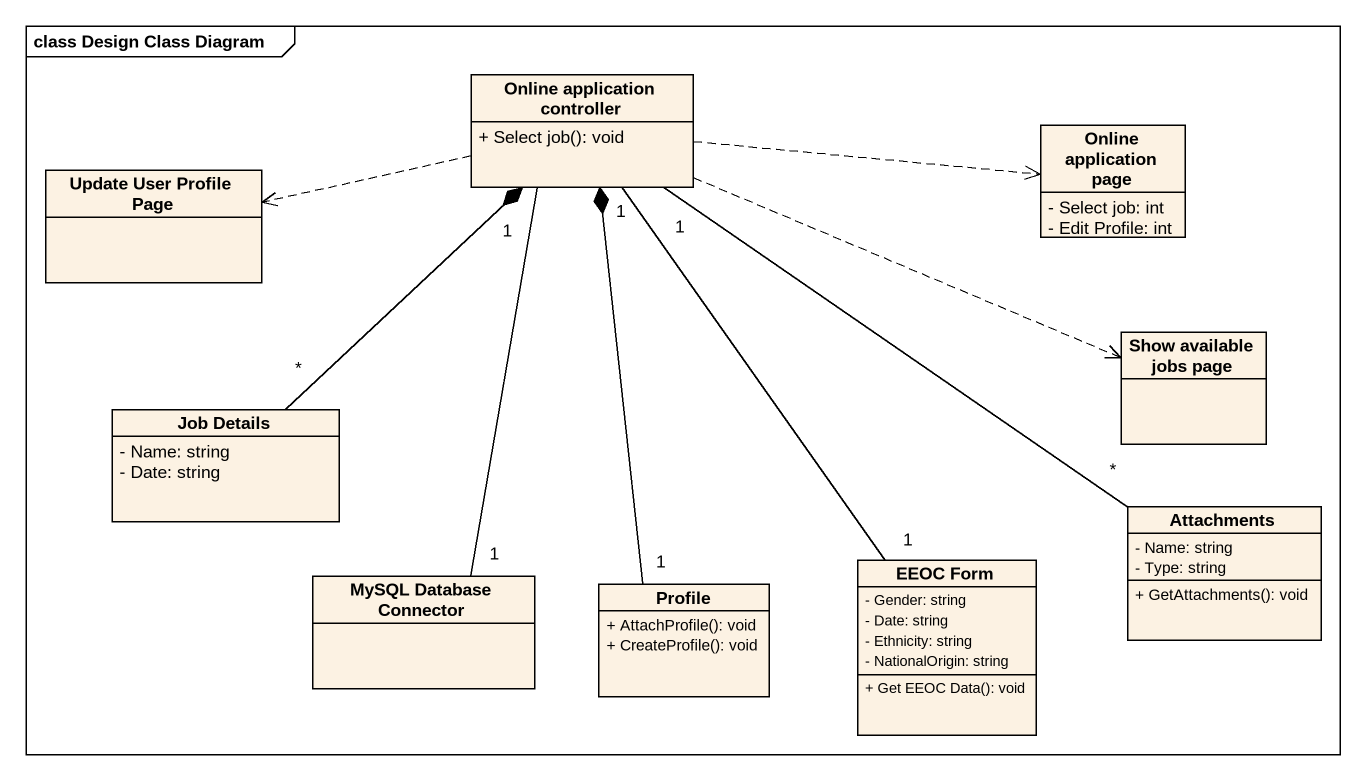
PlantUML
@startuml
mainframe class Design Class Diagram
hide circle
hide empty members
skinparam classAttributeIconSize 0
class "Online application controller" as Online_application {
  + Select job(): void
}
class "Update User Profile Page" as Update_User_Profile_Page
class "Online application page" as Online_application_page {
  - Select job: int
  - Edit Profile: int
}
class "Show available jobs page" as Show_available_jobs_page
class "Job Details" as Job_Details {
  - Name: string
  - Date: string
}
class Attachments {
  - Name: string
  - Type: string
  + GetAttachments(): void
}
class "MySQL Database Connector" as MySQL_Database_Connector
class Profile {
  + AttachProfile(): void
  + CreateProfile(): void
}
class "EEOC Form" as EEOC_Form {
  - Gender: string
  - Date: string
  - Ethnicity: string
  - NationalOrigin: string
  + Get EEOC Data(): void
}
Online_application .left.> Update_User_Profile_Page
Online_application .right.> Online_application_page
Online_application .right.> Show_available_jobs_page
Job_Details "*" -up-* "1" Online_application
Attachments "*" -up- "1" Online_application
MySQL_Database_Connector "1" -up- Online_application
Profile "1" -up-* "1" Online_application
EEOC_Form "1" -up- Online_application
@enduml
